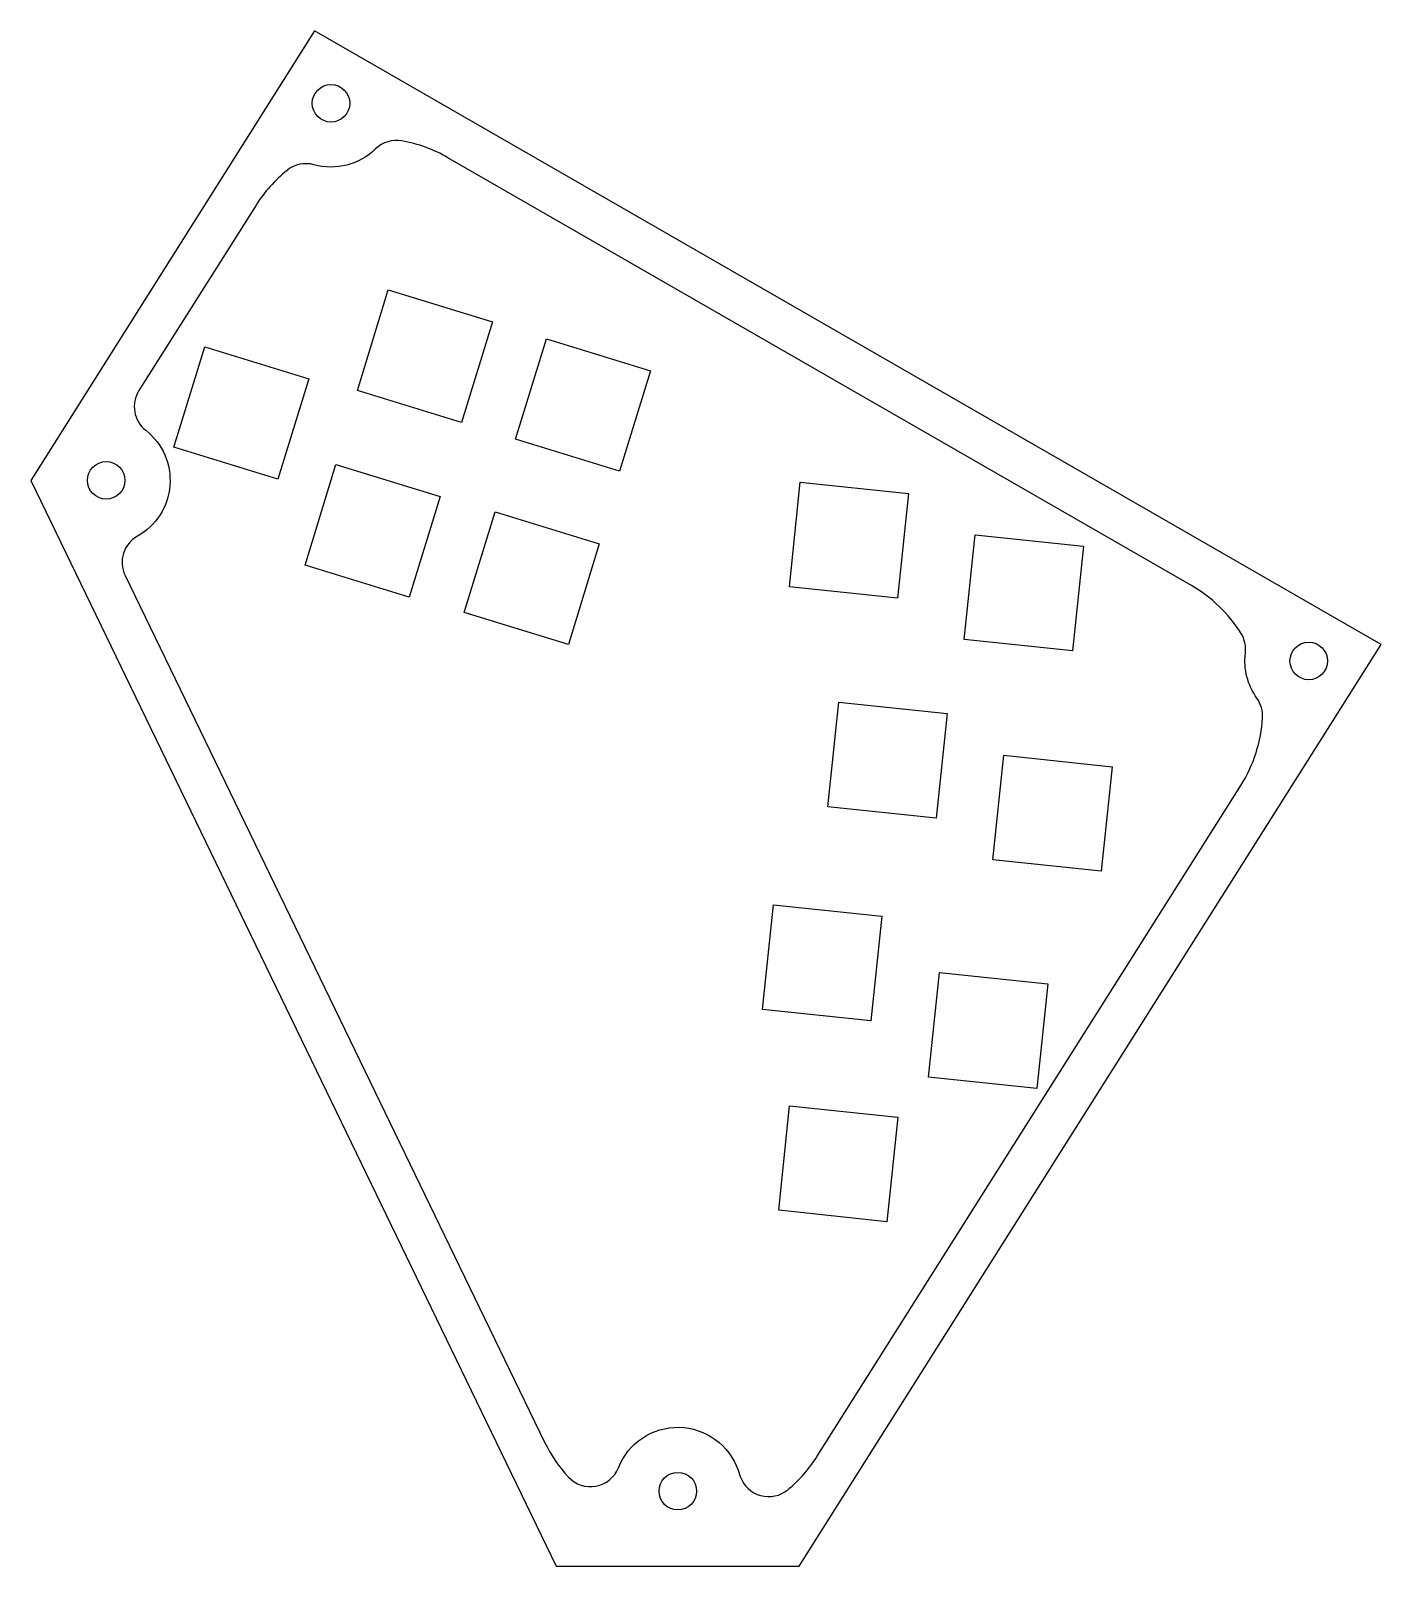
# Model space of a CAD drawing. Header units: millimetres. Extents: x 23 to 203, y 24 to 229.
import ezdxf

# ---------------------------------------------------------------- set-up
doc = ezdxf.new("R2010")
doc.units = ezdxf.units.MM
doc.header["$MEASUREMENT"] = 0

msp = doc.modelspace()

# ---------------------------------------------------------------- linework, layer by layer
for points in [[(202.93, 146.84), (60.92, 228.55), (23.12, 168.7), (93.09, 24.16), (125.44, 24.16)], [(66.62, 180.68), (70.73, 194.06), (84.59, 189.8), (80.48, 176.42)], [(56.04, 168.85), (42.18, 173.11), (46.29, 186.49), (60.15, 182.23)], [(105.63, 183.3), (101.52, 169.92), (87.66, 174.17), (91.77, 187.56)], [(63.75, 170.79), (77.61, 166.53), (73.5, 153.15), (59.64, 157.41)], [(124.12, 154.55), (125.58, 168.48), (140, 166.96), (138.54, 153.04)], [(94.71, 146.87), (80.84, 151.13), (84.95, 164.51), (98.82, 160.26)], [(163.28, 159.92), (161.82, 145.99), (147.39, 147.51), (148.86, 161.43)], [(145.12, 137.66), (143.66, 123.74), (129.24, 125.25), (130.7, 139.18)], [(152.66, 132.1), (167.08, 130.59), (165.62, 116.66), (151.2, 118.18)], [(120.56, 98.26), (122.02, 112.18), (136.44, 110.67), (134.98, 96.74)], [(144.11, 103.19), (158.53, 101.68), (157.06, 87.75), (142.64, 89.27)], [(122.7, 71.54), (124.16, 85.46), (138.58, 83.95), (137.12, 70.02)]]:
    msp.add_lwpolyline(points, close=True)
msp.add_lwpolyline([(60.83, 210.71, 0.242377), (57.24, 209.96, 0.082098), (53.12, 205.33), (37.53, 180.65, 0.384078), (38.43, 175.37, -0.53451), (37.33, 161.28, 0.396778), (35.68, 156.05), (91.54, 40.68, 0.074391), (94.71, 36.04, 0.551823), (101.36, 37.28, -0.694909), (117.29, 36.96), (117.59, 36.11, 0.52349), (123.92, 34.35, 0.078543), (127.84, 38.81), (184.23, 128.09, 0.126745), (187.13, 137.11, 0.172649), (186.38, 139.69, -0.189351), (184.84, 145.71, 0.172649), (184.26, 148.33, 0.122749), (177.64, 154.7), (78.66, 211.65, 0.086295), (72.54, 213.89, 0.242377), (69.04, 212.81, -0.26729)], format="xyb", close=True)
for centre in [(63.1, 218.89), (33.17, 168.7), (193.27, 144.66), (109.27, 34.16)]:
    msp.add_circle(centre, 2.5)

doc.saveas('drawing.dxf')
